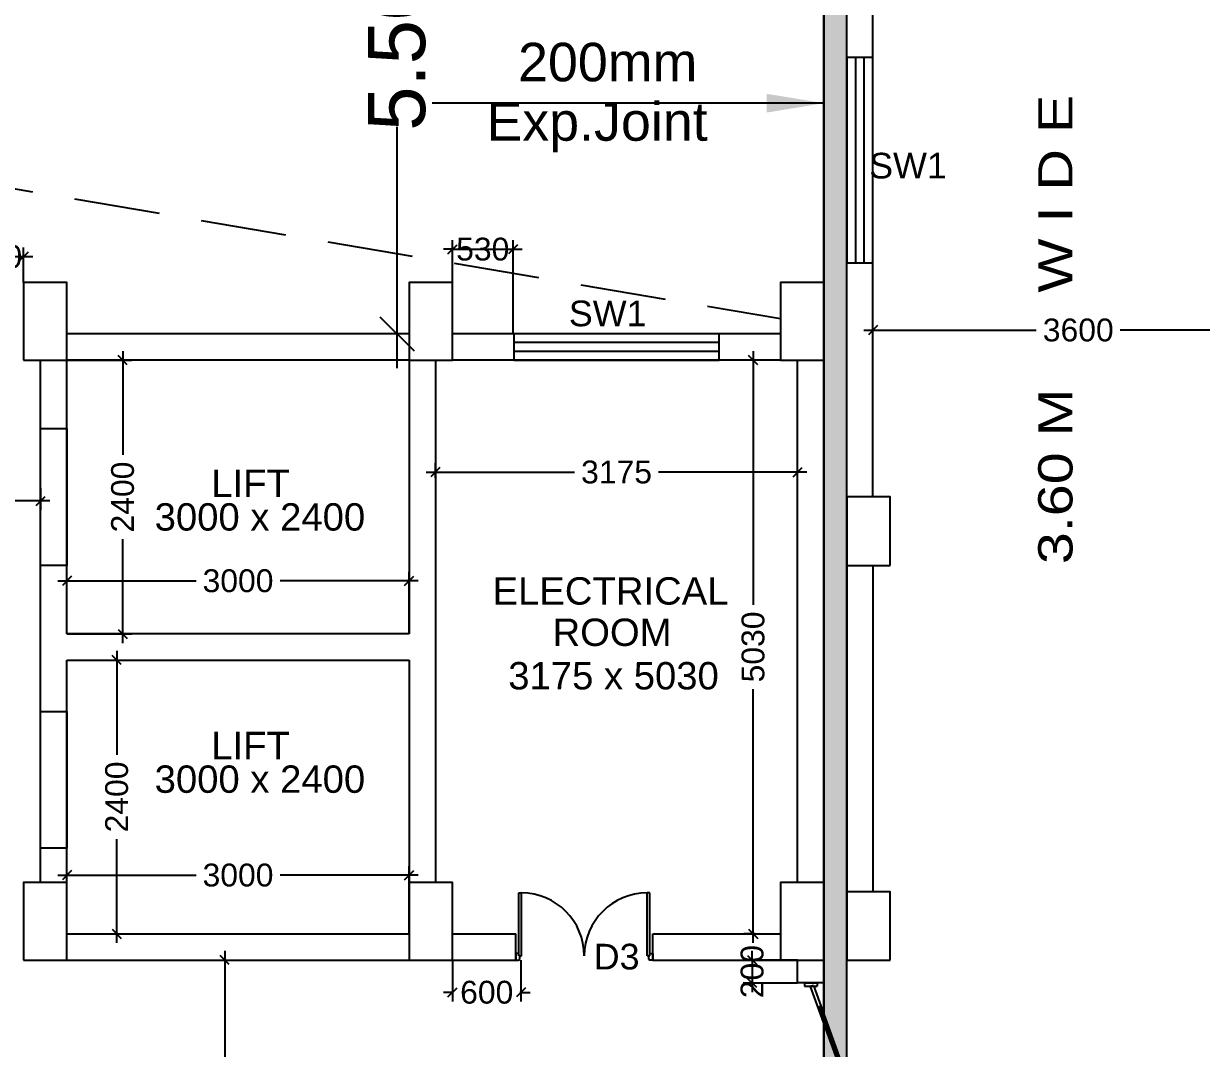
# Model space of a CAD drawing. Extents: x 7620542 to 7843793, y -6476226 to -6093835.
# Drawn here: x 7709334 to 7719659, y -6363305 to -6354321 of the extents above; entities that cross this region are included whole.
import ezdxf
from ezdxf.enums import TextEntityAlignment as Align

# ---------------------------------------------------------------- set-up
doc = ezdxf.new("R2010")
doc.units = 0
doc.header["$LTSCALE"] = 600
doc.header["$MEASUREMENT"] = 0
doc.header["$PDMODE"] = 35
doc.linetypes.add('HIDDEN', pattern=[0.375, 0.25, -0.125])
doc.linetypes.add('HIDDEN2', pattern=[0.1875, 0.125, -0.0625])
doc.layers.get('0').update_dxf_attribs({"linetype": 'CONTINUOUS'})
doc.layers.get('Defpoints').update_dxf_attribs({"linetype": 'CONTINUOUS'})
for name, color, linetype in [('DIMEN', 5, 'CONTINUOUS'), ('DOOR', 32, 'CONTINUOUS'), ('Duct', 8, 'CONTINUOUS'), ('Exp.Joint', 104, 'CONTINUOUS'), ('Fire Door', 10, 'CONTINUOUS'), ('joinery', 7, 'CONTINUOUS'), ('LA-column', 3, 'CONTINUOUS'), ('Room Dim', 1, 'CONTINUOUS'), ('TEXT', 6, 'CONTINUOUS'), ('TXT', 6, 'CONTINUOUS'), ('Walls', 7, 'CONTINUOUS'), ('WIN', 151, 'CONTINUOUS'), ('Working Dim', 5, 'CONTINUOUS')]:
    doc.layers.add(name, color=color, linetype=linetype)
doc.styles.add('ari', font='arial.ttf')
doc.styles.add('ARIAL', font='arial.ttf')
doc.styles.add('ROMANS', font='romans.shx')
doc.styles.get("Standard").update_dxf_attribs({"font": 'romans.shx'})
doc.dimstyles.new('int. dim', dxfattribs={"dimtxt": 450, "dimasz": 80, "dimexe": 80, "dimexo": 0, "dimgap": 70, "dimtad": 0, "dimdec": 0, "dimzin": 12, "dimdsep": 46, "dimtxsty": 'ari', "dimblk": 'OBLIQUE', "dimcen": 2, "dimdle": 80, "dimclrd": 256, "dimclre": 256, "dimclrt": 6, "dimadec": 0, "dimazin": 0, "dimtfac": 1, "dimtdec": 0, "dimtix": 1, "dimtmove": 2, "dimatfit": 3, "dimfxl": 1, "dimtolj": 1, "dimtzin": 0, "dimlwd": -1, "dimlwe": -1, "dimarcsym": 0})
doc.dimstyles.new('LA-Footing-dim', dxfattribs={"dimtxt": 300, "dimasz": 5, "dimexe": 25, "dimexo": 25, "dimgap": 5, "dimtad": 1, "dimdec": 0, "dimzin": 0, "dimdsep": 46, "dimtxsty": 'ROMANS', "dimblk": 'DOT', "dimcen": 0.09, "dimdle": 50, "dimclrd": 5, "dimclre": 5, "dimclrt": 6, "dimadec": 0, "dimazin": 0, "dimtfac": 1, "dimtdec": 0, "dimtix": 1, "dimtofl": 0, "dimtmove": 0, "dimatfit": 3, "dimfxl": 1, "dimtolj": 1, "dimtzin": 0, "dimarcsym": 0})
doc.dimstyles.new('STANDARD$0', dxfattribs={"dimscale": 0, "dimtxt": 150, "dimasz": 125, "dimexe": 0.75, "dimexo": 1, "dimgap": 25, "dimtad": 1, "dimdec": 0, "dimdsep": 46, "dimtxsty": 'Standard', "dimblk1": 'DOT', "dimblk2": 'DOT', "dimsah": 1, "dimcen": 2.5, "dimclrd": 1, "dimclre": 1, "dimclrt": 3, "dimadec": 0, "dimazin": 0, "dimtfac": 1, "dimtdec": 0, "dimtmove": 0, "dimatfit": 3, "dimldrblk": 'DOT', "dimfxl": 1, "dimtolj": 1, "dimtzin": 0, "dimarcsym": 0})

# ---------------------------------------------------------------- blocks, each defined once
blk = doc.blocks.new('_Oblique')
at = {"color": 0, "linetype": 'ByBlock', "lineweight": -2}
blk.add_line((-0.5, -0.5), (0.5, 0.5), dxfattribs=at)
blk = doc.blocks.new('*D467')
at = {"layer": 'Defpoints', "color": 0, "transparency": 16777216}
for p in [(7720379, -6357008), (7716779, -6357057, -4), (7720379, -6357057, -6)]:
    blk.add_point(p, dxfattribs=at)
at = {"layer": 'Working Dim', "transparency": 16777216}
for p, q in [((7716779, -6357057), (7716779, -6356928)), ((7720379, -6357057), (7720379, -6356928)), ((7716699, -6357008), (7718211, -6357008)), ((7720459, -6357008), (7718947, -6357008))]:
    blk.add_line(p, q, dxfattribs=at)
at = {"layer": 'Working Dim', "transparency": 16777216, "xscale": 80, "yscale": 80, "zscale": 80, "rotation": 180}
blk.add_blockref('_Oblique', (7716779, -6357008), dxfattribs=at)
at = {"layer": 'Working Dim', "transparency": 16777216, "xscale": 80, "yscale": 80, "zscale": 80}
blk.add_blockref('_Oblique', (7720379, -6357008), dxfattribs=at)
at = {"layer": 'Working Dim', "color": 6, "transparency": 16777216, "insert": (7718579, -6357008), "char_height": 200, "attachment_point": 5, "style": 'ari'}
blk.add_mtext('\\A1;3600', dxfattribs=at)
blk = doc.blocks.new('A$C15456D16')
at = {"layer": 'Fire Door'}
for p, q in [((969, -4), (56, 329)), ((969, -4), (56, 329)), ((969, -4), (56, 329)), ((979, 23), (65, 355)), ((979, 23), (65, 355)), ((979, 23), (65, 355)), ((248, 289), (238, 262)), ((248, 289), (238, 262)), ((248, 289), (238, 262)), ((791, 76), (243, 276)), ((791, 76), (243, 276)), ((791, 76), (243, 276)), ((-1000, 56), (-972, 56)), ((-1000, -56), (-1000, 56)), ((-1000, 56), (-972, 56)), ((-1000, -56), (-1000, 56)), ((-1000, 56), (-972, 56)), ((-1000, -56), (-1000, 56)), ((-979, -23), (-969, 4)), ((-979, -23), (-969, 4)), ((-979, -23), (-969, 4)), ((-972, -56), (-972, 56)), ((-972, -56), (-972, 56)), ((-972, -56), (-972, 56)), ((-969, 4), (-56, -329)), ((-969, 4), (-56, -329)), ((-969, 4), (-56, -329)), ((796, 89), (786, 63)), ((796, 89), (786, 63)), ((796, 89), (786, 63)), ((979, 23), (969, -4)), ((979, 23), (969, -4)), ((979, 23), (969, -4)), ((1000, 56), (972, 56)), ((972, -56), (972, 56)), ((1000, 56), (972, 56)), ((972, -56), (972, 56)), ((1000, 56), (972, 56)), ((972, -56), (972, 56)), ((1000, -56), (1000, 56)), ((1000, -56), (1000, 56)), ((1000, -56), (1000, 56)), ((-1000, -56), (-972, -56)), ((-1000, -56), (-972, -56)), ((-1000, -56), (-972, -56)), ((-979, -23), (-65, -355)), ((-979, -23), (-65, -355)), ((-979, -23), (-65, -355)), ((-796, -89), (-786, -63)), ((-796, -89), (-786, -63)), ((-796, -89), (-786, -63)), ((-791, -76), (-243, -276)), ((-791, -76), (-243, -276)), ((-791, -76), (-243, -276)), ((1000, -56), (972, -56)), ((1000, -56), (972, -56)), ((1000, -56), (972, -56)), ((-238, -262), (-248, -289)), ((-238, -262), (-248, -289)), ((-238, -262), (-248, -289))]:
    blk.add_line(p, q, dxfattribs=at)
at = {"layer": 'Fire Door', "extrusion": (0, 0, -1)}
for centre, major_axis, start_param, end_param in [((-1000, 0), (-1000, 0), 2.617886, 3.665084), ((-1000, 0), (-1000, 0), 2.617886, 3.665084), ((-1000, 0), (-1000, 0), 2.617886, 3.665084), ((1000, 0), (1000, 0), 2.618102, 3.665299), ((1000, 0), (1000, 0), 2.618102, 3.665299), ((1000, 0), (1000, 0), 2.618102, 3.665299)]:
    blk.add_ellipse(centre, major_axis=major_axis, ratio=1, start_param=start_param, end_param=end_param, dxfattribs=at)
blk = doc.blocks.new('Z$W@#1275')
at = {"layer": 'DOOR'}
for p, q in [((73, 1500), (0, 1500)), ((0, 1500), (0, 1467)), ((0, 1467), (2, 1467)), ((11, 1456), (11, 1458)), ((11, 1456), (47, 1456)), ((47, 1467), (736, 1467)), ((47, 1467), (47, 1439)), ((47, 1456), (47, 1467)), ((47, 1467), (73, 1467)), ((47, 1439), (736, 1439)), ((73, 1467), (73, 1500)), ((736, 1467), (736, 1439)), ((0, 33), (2, 33)), ((0, 0), (0, 33)), ((73, 0), (0, 0)), ((11, 44), (11, 42)), ((11, 44), (47, 44)), ((47, 61), (736, 61)), ((47, 33), (47, 61)), ((47, 44), (47, 33)), ((47, 33), (736, 33)), ((47, 33), (73, 33)), ((73, 33), (73, 0)), ((736, 33), (736, 61))]:
    blk.add_line(p, q, dxfattribs=at)
for centre, start, end in [((11, 1467), 180, 270), ((11, 33), 90, 180)]:
    blk.add_arc(centre, 9.13, start, end, dxfattribs=at)
at = {"layer": 'DOOR', "color": 145}
for centre, start, end in [((47, 1439), 270, 0), ((47, 61), 0, 90)]:
    blk.add_arc(centre, 689, start, end, dxfattribs=at)
blk = doc.blocks.new('*D252')
at = {"layer": 'Defpoints', "color": 0, "transparency": 16777216}
for p in [(7706484, -6358393, 5), (7709484, -6358393, 5), (7709484, -6358505)]:
    blk.add_point(p, dxfattribs=at)
at = {"layer": 'Working Dim', "transparency": 16777216}
for p, q in [((7706484, -6358393), (7706484, -6358585)), ((7709484, -6358393), (7709484, -6358585)), ((7706404, -6358505), (7707616, -6358505)), ((7709564, -6358505), (7708352, -6358505))]:
    blk.add_line(p, q, dxfattribs=at)
at = {"layer": 'Working Dim', "transparency": 16777216, "xscale": 80, "yscale": 80, "zscale": 80, "rotation": 180}
blk.add_blockref('_Oblique', (7706484, -6358505), dxfattribs=at)
at = {"layer": 'Working Dim', "transparency": 16777216, "xscale": 80, "yscale": 80, "zscale": 80}
blk.add_blockref('_Oblique', (7709484, -6358505), dxfattribs=at)
at = {"layer": 'Working Dim', "color": 6, "transparency": 16777216, "insert": (7707984, -6358505), "char_height": 200, "attachment_point": 5, "style": 'ari'}
blk.add_mtext('\\A1;3000', dxfattribs=at)
blk = doc.blocks.new('*D254')
at = {"layer": 'Defpoints', "color": 0, "transparency": 16777216}
for p in [(7709714, -6361786), (7709714, -6362300, 5), (7712714, -6362300, 5)]:
    blk.add_point(p, dxfattribs=at)
at = {"layer": 'Working Dim', "transparency": 16777216}
for p, q in [((7709634, -6361786), (7710846, -6361786)), ((7709714, -6362300), (7709714, -6361706)), ((7712794, -6361786), (7711582, -6361786)), ((7712714, -6362300), (7712714, -6361706))]:
    blk.add_line(p, q, dxfattribs=at)
at = {"layer": 'Working Dim', "transparency": 16777216, "xscale": 80, "yscale": 80, "zscale": 80, "rotation": 180}
blk.add_blockref('_Oblique', (7709714, -6361786), dxfattribs=at)
at = {"layer": 'Working Dim', "transparency": 16777216, "xscale": 80, "yscale": 80, "zscale": 80}
blk.add_blockref('_Oblique', (7712714, -6361786), dxfattribs=at)
at = {"layer": 'Working Dim', "color": 6, "transparency": 16777216, "insert": (7711214, -6361786), "char_height": 200, "attachment_point": 5, "style": 'ari'}
blk.add_mtext('\\A1;3000', dxfattribs=at)
blk = doc.blocks.new('*D255')
at = {"layer": 'Defpoints', "color": 0, "transparency": 16777216}
for p in [(7709714, -6359206), (7709714, -6359671, 5), (7712714, -6359671, 5)]:
    blk.add_point(p, dxfattribs=at)
at = {"layer": 'Working Dim', "transparency": 16777216}
for p, q in [((7709634, -6359206), (7710846, -6359206)), ((7709714, -6359671), (7709714, -6359126)), ((7712794, -6359206), (7711582, -6359206)), ((7712714, -6359671), (7712714, -6359126))]:
    blk.add_line(p, q, dxfattribs=at)
at = {"layer": 'Working Dim', "transparency": 16777216, "xscale": 80, "yscale": 80, "zscale": 80, "rotation": 180}
blk.add_blockref('_Oblique', (7709714, -6359206), dxfattribs=at)
at = {"layer": 'Working Dim', "transparency": 16777216, "xscale": 80, "yscale": 80, "zscale": 80}
blk.add_blockref('_Oblique', (7712714, -6359206), dxfattribs=at)
at = {"layer": 'Working Dim', "color": 6, "transparency": 16777216, "insert": (7711214, -6359206), "char_height": 200, "attachment_point": 5, "style": 'ari'}
blk.add_mtext('\\A1;3000', dxfattribs=at)
blk = doc.blocks.new('*D256')
at = {"layer": 'Defpoints', "color": 0, "transparency": 16777216}
for p in [(7709714, -6357271, 5), (7709714, -6359671, 5), (7710203, -6359671)]:
    blk.add_point(p, dxfattribs=at)
at = {"layer": 'Working Dim', "transparency": 16777216}
for p, q in [((7710203, -6357191), (7710203, -6358101)), ((7709714, -6357271), (7710283, -6357271)), ((7710203, -6359751), (7710203, -6358841)), ((7709714, -6359671), (7710283, -6359671))]:
    blk.add_line(p, q, dxfattribs=at)
at = {"layer": 'Working Dim', "transparency": 16777216, "xscale": 80, "yscale": 80, "zscale": 80}
for p, rotation in [((7710203, -6357271), 90), ((7710203, -6359671), 270)]:
    blk.add_blockref('_Oblique', p, dxfattribs=dict(at, rotation=rotation))
at = {"layer": 'Working Dim', "color": 6, "transparency": 16777216, "insert": (7710203, -6358471), "char_height": 200, "attachment_point": 5, "rotation": 90, "style": 'ari'}
blk.add_mtext('\\A1;2400', dxfattribs=at)
blk = doc.blocks.new('*D257')
at = {"layer": 'Defpoints', "color": 0, "transparency": 16777216}
for p in [(7709714, -6359900, 5), (7709959, -6362300, 5), (7710151, -6362300)]:
    blk.add_point(p, dxfattribs=at)
at = {"layer": 'Working Dim', "transparency": 16777216}
for p, q in [((7710151, -6359820), (7710151, -6360730)), ((7709714, -6359900), (7710231, -6359900)), ((7710151, -6362380), (7710151, -6361470)), ((7709959, -6362300), (7710231, -6362300))]:
    blk.add_line(p, q, dxfattribs=at)
at = {"layer": 'Working Dim', "transparency": 16777216, "xscale": 80, "yscale": 80, "zscale": 80}
for p, rotation in [((7710151, -6359900), 90), ((7710151, -6362300), 270)]:
    blk.add_blockref('_Oblique', p, dxfattribs=dict(at, rotation=rotation))
at = {"layer": 'Working Dim', "color": 6, "transparency": 16777216, "insert": (7710151, -6361100), "char_height": 200, "attachment_point": 5, "rotation": 90, "style": 'ari'}
blk.add_mtext('\\A1;2400', dxfattribs=at)
blk = doc.blocks.new('*D429')
at = {"layer": 'Defpoints', "color": 0, "transparency": 16777216}
for p in [(7710734, -6362530, 5), (7710734, -6366915, 5), (7711097, -6366915)]:
    blk.add_point(p, dxfattribs=at)
at = {"layer": 'Working Dim', "transparency": 16777216}
for p, q in [((7711097, -6362450), (7711097, -6364350)), ((7710734, -6362530), (7711177, -6362530)), ((7711097, -6366995), (7711097, -6365096)), ((7710734, -6366915), (7711177, -6366915))]:
    blk.add_line(p, q, dxfattribs=at)
at = {"layer": 'Working Dim', "transparency": 16777216, "xscale": 80, "yscale": 80, "zscale": 80}
for p, rotation in [((7711097, -6362530), 90), ((7711097, -6366915), 270)]:
    blk.add_blockref('_Oblique', p, dxfattribs=dict(at, rotation=rotation))
at = {"layer": 'Working Dim', "color": 6, "transparency": 16777216, "insert": (7711097, -6364723), "char_height": 200, "attachment_point": 5, "rotation": 90, "style": 'ari'}
blk.add_mtext('\\A1;4385', dxfattribs=at)
blk = doc.blocks.new('*D847')
at = {"layer": 'Defpoints', "color": 0, "transparency": 16777216}
for p in [(7712608, -6351540), (7712679, -6351540, -2), (7712679, -6357040, -7)]:
    blk.add_point(p, dxfattribs=at)
at = {"layer": 'DIMEN', "color": 8, "transparency": 16777216}
for p, q in [((7712608, -6351240), (7712608, -6353355)), ((7712679, -6351540), (7712308, -6351540)), ((7712608, -6357340), (7712608, -6355225)), ((7712679, -6357040), (7712308, -6357040))]:
    blk.add_line(p, q, dxfattribs=at)
at = {"layer": 'DIMEN', "color": 8, "transparency": 16777216, "xscale": 300, "yscale": 300, "zscale": 300}
for p, rotation in [((7712608, -6351540), 90), ((7712608, -6357040), 270)]:
    blk.add_blockref('_Oblique', p, dxfattribs=dict(at, rotation=rotation))
at = {"layer": 'DIMEN', "color": 7, "transparency": 16777216, "insert": (7712608, -6354290), "char_height": 500, "attachment_point": 5, "rotation": 90, "style": 'ari'}
blk.add_mtext('\\A1;5.50m', dxfattribs=at)
blk = doc.blocks.new('_Dot')
at = {"layer": 'WIN', "color": 0, "linetype": 'ByBlock', "lineweight": -2}
blk.add_line((-0.5, 0), (-1, 0), dxfattribs=at)
at = {"layer": 'WIN', "color": 0, "linetype": 'ByBlock', "const_width": 0.5}
blk.add_lwpolyline([(-0.25, 0, 1), (0.25, 0, 1)], format="xyb", close=True, dxfattribs=at)
blk = doc.blocks.new('*D1668')
at = {"layer": 'Defpoints', "color": 0, "transparency": 16777216}
for p in [(7709334, -6356364), (7709334, -6356591, 8), (7708844, -6357041)]:
    blk.add_point(p, dxfattribs=at)
at = {"layer": 'Working Dim', "transparency": 16777216}
for p, q in [((7708844, -6357041), (7708844, -6356284)), ((7709334, -6356591), (7709334, -6356284)), ((7708844, -6356364), (7708764, -6356364)), ((7708844, -6356364), (7709334, -6356364)), ((7709334, -6356364), (7709414, -6356364))]:
    blk.add_line(p, q, dxfattribs=at)
at = {"layer": 'Working Dim', "transparency": 16777216, "xscale": 80, "yscale": 80, "zscale": 80}
blk.add_blockref('_Oblique', (7708844, -6356364), dxfattribs=at)
at = {"layer": 'Working Dim', "transparency": 16777216, "xscale": 80, "yscale": 80, "zscale": 80, "rotation": 180}
blk.add_blockref('_Oblique', (7709334, -6356364), dxfattribs=at)
at = {"layer": 'Working Dim', "color": 6, "transparency": 16777216, "insert": (7709089, -6356364), "char_height": 200, "attachment_point": 5, "style": 'ari'}
blk.add_mtext('\\A1;490', dxfattribs=at)
blk = doc.blocks.new('*D1669')
at = {"layer": 'Defpoints', "color": 0, "transparency": 16777216}
for p in [(7713625, -6356299), (7713094, -6357041), (7713625, -6357041)]:
    blk.add_point(p, dxfattribs=at)
at = {"layer": 'Working Dim', "transparency": 16777216}
for p, q in [((7713094, -6357041), (7713094, -6356219)), ((7713625, -6357041), (7713625, -6356219)), ((7713094, -6356299), (7713014, -6356299)), ((7713094, -6356299), (7713625, -6356299)), ((7713625, -6356299), (7713705, -6356299))]:
    blk.add_line(p, q, dxfattribs=at)
at = {"layer": 'Working Dim', "transparency": 16777216, "xscale": 80, "yscale": 80, "zscale": 80}
blk.add_blockref('_Oblique', (7713094, -6356299), dxfattribs=at)
at = {"layer": 'Working Dim', "transparency": 16777216, "xscale": 80, "yscale": 80, "zscale": 80, "rotation": 180}
blk.add_blockref('_Oblique', (7713625, -6356299), dxfattribs=at)
at = {"layer": 'Working Dim', "color": 6, "transparency": 16777216, "insert": (7713359, -6356299), "char_height": 200, "attachment_point": 5, "style": 'ari'}
blk.add_mtext('\\A1;530', dxfattribs=at)
blk = doc.blocks.new('*D1677')
at = {"layer": 'Defpoints', "color": 0, "transparency": 16777216}
for p in [(7713094, -6362530), (7713694, -6362530), (7713694, -6362813)]:
    blk.add_point(p, dxfattribs=at)
at = {"layer": 'Working Dim', "transparency": 16777216}
for p, q in [((7713094, -6362530), (7713094, -6362893)), ((7713694, -6362530), (7713694, -6362893)), ((7713094, -6362813), (7713014, -6362813)), ((7713094, -6362813), (7713103, -6362813)), ((7713694, -6362813), (7713685, -6362813)), ((7713694, -6362813), (7713774, -6362813))]:
    blk.add_line(p, q, dxfattribs=at)
at = {"layer": 'Working Dim', "transparency": 16777216, "xscale": 80, "yscale": 80, "zscale": 80}
blk.add_blockref('_Oblique', (7713094, -6362813), dxfattribs=at)
at = {"layer": 'Working Dim', "transparency": 16777216, "xscale": 80, "yscale": 80, "zscale": 80, "rotation": 180}
blk.add_blockref('_Oblique', (7713694, -6362813), dxfattribs=at)
at = {"layer": 'Working Dim', "color": 6, "transparency": 16777216, "insert": (7713394, -6362813), "char_height": 200, "attachment_point": 5, "style": 'ari'}
blk.add_mtext('\\A1;600', dxfattribs=at)
blk = doc.blocks.new('*D1679')
at = {"layer": 'Defpoints', "color": 0, "transparency": 16777216}
for p in [(7716119, -6362530), (7715721, -6362731), (7716119, -6362731)]:
    blk.add_point(p, dxfattribs=at)
at = {"layer": 'Working Dim', "transparency": 16777216}
for p, q in [((7715721, -6362530), (7715721, -6362450)), ((7716119, -6362530), (7715641, -6362530)), ((7715721, -6362530), (7715721, -6362731)), ((7716119, -6362731), (7715641, -6362731)), ((7715721, -6362731), (7715721, -6362811))]:
    blk.add_line(p, q, dxfattribs=at)
at = {"layer": 'Working Dim', "transparency": 16777216, "xscale": 80, "yscale": 80, "zscale": 80}
for p, rotation in [((7715721, -6362530), 270), ((7715721, -6362731), 90)]:
    blk.add_blockref('_Oblique', p, dxfattribs=dict(at, rotation=rotation))
at = {"layer": 'Working Dim', "color": 6, "transparency": 16777216, "insert": (7715721, -6362631), "char_height": 200, "attachment_point": 5, "rotation": 90, "style": 'ari'}
blk.add_mtext('\\A1;200', dxfattribs=at)
blk = doc.blocks.new('*D1680')
at = {"layer": 'Defpoints', "color": 0, "transparency": 16777216}
for p in [(7716119, -6358253), (7712944, -6358304), (7716119, -6358304)]:
    blk.add_point(p, dxfattribs=at)
at = {"layer": 'Working Dim', "transparency": 16777216}
for p, q in [((7712944, -6358304), (7712944, -6358173)), ((7716119, -6358304), (7716119, -6358173)), ((7712864, -6358253), (7714162, -6358253)), ((7716199, -6358253), (7714901, -6358253))]:
    blk.add_line(p, q, dxfattribs=at)
at = {"layer": 'Working Dim', "transparency": 16777216, "xscale": 80, "yscale": 80, "zscale": 80, "rotation": 180}
blk.add_blockref('_Oblique', (7712944, -6358253), dxfattribs=at)
at = {"layer": 'Working Dim', "transparency": 16777216, "xscale": 80, "yscale": 80, "zscale": 80}
blk.add_blockref('_Oblique', (7716119, -6358253), dxfattribs=at)
at = {"layer": 'Working Dim', "color": 6, "transparency": 16777216, "insert": (7714532, -6358253), "char_height": 200, "attachment_point": 5, "style": 'ari'}
blk.add_mtext('\\A1;3175', dxfattribs=at)
blk = doc.blocks.new('*D1681')
at = {"layer": 'Defpoints', "color": 0, "transparency": 16777216}
for p in [(7715729, -6357271), (7715747, -6357271), (7715747, -6362300)]:
    blk.add_point(p, dxfattribs=at)
at = {"layer": 'Working Dim', "transparency": 16777216}
for p, q in [((7715729, -6357191), (7715729, -6359417)), ((7715747, -6357271), (7715649, -6357271)), ((7715729, -6362380), (7715729, -6360154)), ((7715747, -6362300), (7715649, -6362300))]:
    blk.add_line(p, q, dxfattribs=at)
at = {"layer": 'Working Dim', "transparency": 16777216, "xscale": 80, "yscale": 80, "zscale": 80}
for p, rotation in [((7715729, -6357271), 90), ((7715729, -6362300), 270)]:
    blk.add_blockref('_Oblique', p, dxfattribs=dict(at, rotation=rotation))
at = {"layer": 'Working Dim', "color": 6, "transparency": 16777216, "insert": (7715729, -6359785), "char_height": 200, "attachment_point": 5, "rotation": 90, "style": 'ari'}
blk.add_mtext('\\A1;5030', dxfattribs=at)

msp = doc.modelspace()

# ---------------------------------------------------------------- hatches: boundary and pattern name
at = {"layer": 'Exp.Joint', "linetype": 'HIDDEN'}
msp.add_hatch(color=256, dxfattribs=at).paths.add_polyline_path([(7716549.14, -6334493.662), (7716349.14, -6334493.662), (7716349.14, -6455862.509), (7716549.14, -6455862.509)])

# ---------------------------------------------------------------- linework, layer by layer
at = {"layer": 'DOOR', "linetype": 'Continuous', "elevation": -14.83}
for points in [[(7709714.064, -6357870.587), (7709714.064, -6359070.587), (7709484.064, -6359070.587), (7709484.064, -6357870.587)], [(7709714.064, -6360350.392), (7709714.064, -6361550.392), (7709484.064, -6361550.392), (7709484.064, -6360350.392)]]:
    msp.add_lwpolyline(points, close=True, dxfattribs=at)
at = {"layer": 'Duct', "color": 8, "linetype": 'HIDDEN2', "ltscale": 10}
msp.add_line((7686489.054, -6351910.436, -14.83), (7715969.054, -6356906.506, -14.83), dxfattribs=at)
at = {"layer": 'Exp.Joint', "linetype": 'HIDDEN', "const_width": 20, "elevation": -11195.81}
msp.add_lwpolyline([(7716549.14, -6334493.662), (7716349.14, -6334493.662), (7716349.14, -6455862.509), (7716549.14, -6455862.509)], close=True, dxfattribs=at)
at = {"layer": 'LA-column', "color": 2}
for points, elevation in [([(7709334.158, -6357270.899), (7709714.158, -6357270.899), (7709714.158, -6356590.899), (7709334.158, -6356590.899)], -12.089), ([(7712714.069, -6357270.899), (7713094.069, -6357270.899), (7713094.069, -6356590.899), (7712714.069, -6356590.899)], -12.089), ([(7715969.144, -6357270.899), (7716349.144, -6357270.899), (7716349.144, -6356590.899), (7715969.144, -6356590.899)], -12.089), ([(7716929.144, -6359070.454), (7716929.144, -6358470.454), (7716549.144, -6358470.454), (7716549.144, -6359070.454)], -14.83), ([(7709334.154, -6362530.454), (7709714.154, -6362530.454), (7709714.154, -6361850.454), (7709334.154, -6361850.454)], -9.699), ([(7712714.066, -6362530.454), (7713094.066, -6362530.454), (7713094.066, -6361850.454), (7712714.066, -6361850.454)], -11.41), ([(7715969.142, -6362530.454), (7716349.142, -6362530.454), (7716349.142, -6361850.454), (7715969.142, -6361850.454)], -14.83), ([(7716929.145, -6362530.454), (7716929.145, -6361930.454), (7716549.145, -6361930.454), (7716549.145, -6362530.454)], -13.799)]:
    msp.add_lwpolyline(points, close=True, dxfattribs=dict(at, elevation=elevation))
at = {"layer": 'Walls', "linetype": 'Continuous'}
for p, q in [((7716549.144, -6358470.458, -14.83), (7716549.144, -6351540.429, -14.83)), ((7716779.144, -6358470.458, -14.83), (7716779.144, -6351540.429, -14.83)), ((7712713.979, -6357040.903, -14.83), (7709714.064, -6357040.904, -14.83)), ((7715969.054, -6357040.903, -14.83), (7713094.069, -6357040.903, -14.83)), ((7709484.064, -6361850.458, -14.83), (7709484.064, -6357270.672, -14.83)), ((7709714.064, -6359670.501, -14.83), (7709714.064, -6357270.732, -14.83)), ((7712713.979, -6357270.732, -14.83), (7709714.064, -6357270.732, -14.83)), ((7712713.979, -6357270.732, -14.83), (7712713.979, -6359670.501, -14.83)), ((7712943.979, -6357270.672, -14.83), (7712943.979, -6361850.458, -14.83)), ((7715969.054, -6357270.732, -14.83), (7713094.069, -6357270.732, -14.83)), ((7716119.141, -6361850.436, -14.83), (7716119.054, -6357270.899, -14.83)), ((7716349.142, -6361850.436, -14.83), (7716349.054, -6357270.899, -14.83)), ((7716549.145, -6359070.436, -14.83), (7716549.145, -6361930.436, -14.83)), ((7716779.145, -6359070.436, -14.83), (7716779.145, -6361930.436, -14.83)), ((7712713.979, -6359670.501, -14.83), (7709714.064, -6359670.501, -14.83)), ((7709714.064, -6359900.33, -14.83), (7712713.979, -6359900.33, -14.83)), ((7709714.064, -6361850.458, -14.83), (7709714.064, -6359900.33, -14.83)), ((7712713.979, -6359900.33, -14.83), (7712713.979, -6361850.458, -14.83)), ((7709714.064, -6362300.098, -14.83), (7712713.979, -6362300.098, -14.83)), ((7713093.979, -6362300.098, -14.83), (7713648.968, -6362300.098, -14.83)), ((7713648.968, -6362530.458, -14.83), (7713648.968, -6362300.098, -14.83)), ((7714848.968, -6362300.098, -14.83), (7715969.142, -6362300.098, -14.83)), ((7714848.968, -6362530.458, -14.83), (7714848.968, -6362300.098, -14.83)), ((7709714.154, -6362530.458, -14.83), (7712714.066, -6362530.458, -14.83)), ((7713093.979, -6362530.458, -14.83), (7713648.968, -6362530.458, -14.83)), ((7714848.968, -6362530.458, -14.83), (7715969.142, -6362530.458, -14.83)), ((7716119.051, -6362730.564, -14.83), (7716119.051, -6362530.458, -14.83)), ((7716349.051, -6362730.564, -14.83), (7716349.051, -6362530.458, -14.83)), ((7716349.051, -6362730.564, -14.83), (7716119.051, -6362730.564, -14.83))]:
    msp.add_line(p, q, dxfattribs=at)
at = {"layer": 'WIN', "linetype": 'Continuous', "elevation": -14.83}
for points in [[(7716549.144, -6356418.132), (7716779.144, -6356418.132), (7716779.144, -6354618.132), (7716549.144, -6354618.132)], [(7716626.144, -6356418.132), (7716702.144, -6356418.132), (7716702.144, -6354618.132), (7716626.144, -6354618.132)], [(7713631.561, -6357040.732), (7713631.561, -6357270.732), (7715431.561, -6357270.732), (7715431.561, -6357040.732)], [(7713631.561, -6357117.732), (7713631.561, -6357193.732), (7715431.561, -6357193.732), (7715431.561, -6357117.732)]]:
    msp.add_lwpolyline(points, close=True, dxfattribs=at)

# ---------------------------------------------------------------- block references
at = {"layer": 'DOOR', "xscale": 0.8000117540359497, "yscale": 0.8000117540359497, "zscale": 0.8000117540359497, "rotation": 90}
msp.add_blockref('Z$W@#1275', (7714848.968, -6362530.458, -14.83), dxfattribs=at)
at = {"layer": 'Fire Door', "color": 3, "lineweight": 0, "xscale": -1, "rotation": 270}
msp.add_blockref('A$C15456D16', (7716234.051, -6363730.564, -14.83), dxfattribs=at)

# ---------------------------------------------------------------- texts
at = {"layer": 'Exp.Joint', "color": 7, "style": 'ARIAL'}
for s, p in [('200mm', (7714454.535, -6354826.832, 3.105)), ('Exp.Joint', (7714361.153, -6355347.841, 3.105))]:
    msp.add_text(s, height=337.5, dxfattribs=at).set_placement(p, align=Align.CENTER)
at = {"layer": 'joinery', "style": 'ari'}
for s, p in [('SW1', (7717086.706, -6355678.605, -14.83)), ('SW1', (7714454.433, -6356973.84, -14.83)), ('D3', (7714532.806, -6362612.225, -14.83))]:
    msp.add_text(s, height=225, dxfattribs=at).set_placement(p, align=Align.CENTER)
at = {"layer": 'Room Dim', "style": 'ARIAL'}
for s, p in [('3000 x 2400', (7711405.869, -6358765.298, -14.83)), ('3175 x 5030', (7714505.574, -6360157.462, -14.83)), ('3000 x 2400', (7711405.869, -6361063.789, -14.83))]:
    msp.add_text(s, height=240, dxfattribs=at).set_placement(p, align=Align.CENTER)
at = {"layer": 'TEXT', "color": 7, "style": 'ARIAL'}
for s, p in [('LIFT', (7711323.693, -6358470.613, -14.83)), ('ELECTRICAL', (7714478.975, -6359414.125, -14.83)), ('ROOM', (7714492.563, -6359776.259, -14.83)), ('LIFT', (7711323.693, -6360769.104, -14.83))]:
    msp.add_text(s, height=240, dxfattribs=at).set_placement(p, align=Align.CENTER)
at = {"layer": 'TXT', "color": 7, "style": 'ARIAL', "width": 1.2}
msp.add_text('3.60 M      W I D E      C O R R I D O R', height=300.52174, rotation=90, dxfattribs=at).set_placement((7718528.61, -6354721.246, -14.83), align=Align.CENTER)

# ---------------------------------------------------------------- dimensions: what is measured, and where the dimension line sits
at = {"layer": 'DIMEN'}
dim = msp.add_linear_dim(base=(7712607.867, -6351540.369, -9.699), p1=(7712678.832, -6357039.888, -16.246), p2=(7712678.921, -6351540.369, -11.845), angle=90, dimstyle='STANDARD$0', override={"dimscale": 1, "dimtxt": 500, "dimasz": 300, "dimexe": 300, "dimexo": 0, "dimgap": 1, "dimtad": 0, "dimdec": 2, "dimlfac": 0.001, "dimzin": 0, "dimpost": 'm', "dimtxsty": 'ari', "dimblk1": 'Oblique', "dimblk2": 'Oblique', "dimcen": 0, "dimdle": 300, "dimclrd": 8, "dimclre": 8, "dimclrt": 7, "dimadec": 2, "dimtdec": 2, "dimtmove": 2, "dimfxl": 0.75, "dimfrac": 1, "dimlwd": 65535, "dimlwe": 65535}, dxfattribs=at)
dim.commit()
dim.dimension.update_dxf_attribs({"geometry": '*D847', "text_midpoint": (7712607.867, -6354290.128, -9.699)})
at = {"layer": 'Working Dim'}
for base, p1, p2, override, picture, middle in [((7713624.561, -6356298.55, -19.962), (7713094.069, -6357040.903, -19.962), (7713624.561, -6357040.732, -19.962), {"dimtxt": 200, "dimarcsym": 1}, '*D1669', (7713359.315, -6356298.55, -19.962)), ((7709334.158, -6356364.113, -19.962), (7708844.048, -6357040.904, -19.962), (7709334.158, -6356590.899, -12.089), {"dimtxt": 200, "dimarcsym": 1}, '*D1668', (7709089.103, -6356364.113, -19.962)), ((7720378.968, -6357007.734, -9.659), (7716779.144, -6357056.851, -13.759), (7720378.968, -6357056.851, -15.17), {"dimtxt": 200}, '*D467', (7718579.056, -6357007.734, -9.659)), ((7716119.074, -6358252.925, -14.83), (7712943.979, -6358303.908, -14.83), (7716119.074, -6358303.847, -14.83), {"dimtxt": 200, "dimarcsym": 1}, '*D1680', (7714531.526, -6358252.925, -14.83)), ((7709484.064, -6358505.489, -14.83), (7706484.053, -6358392.801, -9.699), (7709484.064, -6358392.801, -9.699), {"dimtxt": 200}, '*D252', (7707984.059, -6358505.489, -14.83)), ((7709714.064, -6359205.502, -14.83), (7712713.979, -6359670.501, -9.699), (7709714.064, -6359670.501, -9.699), {"dimtxt": 200}, '*D255', (7711214.021, -6359205.502, -14.83)), ((7709714.064, -6361786.178, -14.83), (7712713.979, -6362300.098, -9.699), (7709714.064, -6362300.098, -9.699), {"dimtxt": 200}, '*D254', (7711214.021, -6361786.178, -14.83)), ((7713693.968, -6362812.562, -19.962), (7713093.979, -6362530.458, -19.962), (7713693.968, -6362530.458, -19.962), {"dimtxt": 200, "dimarcsym": 1}, '*D1677', (7713393.973, -6362812.562, -19.962))]:
    dim = msp.add_linear_dim(base=base, p1=p1, p2=p2, dimstyle='int. dim', override=override, dxfattribs=at)
    dim.commit()
    dim.dimension.update_dxf_attribs({"geometry": picture, "text_midpoint": middle})
for base, p1, p2, override, picture, middle in [((7710202.982, -6359670.501, -14.83), (7709714.064, -6357270.732, -9.699), (7709714.064, -6359670.501, -9.699), {"dimtxt": 200}, '*D256', (7710202.982, -6358470.617, -14.83)), ((7710151.286, -6362300.098, -14.83), (7709714.064, -6359900.33, -9.699), (7709959.193, -6362300.098, -9.699), {"dimtxt": 200}, '*D257', (7710151.286, -6361100.214, -14.83)), ((7715720.943, -6362730.564, -14.83), (7716119.051, -6362530.454, -14.83), (7716119.051, -6362730.564, -14.83), {"dimtxt": 200, "dimarcsym": 1}, '*D1679', (7715720.943, -6362630.509, -14.83)), ((7711096.905, -6366915.441, -14.83), (7710734.373, -6362530.458, -9.699), (7710734.347, -6366915.441, -9.699), {"dimtxt": 200}, '*D429', (7711096.905, -6364722.95, -14.83))]:
    dim = msp.add_linear_dim(base=base, p1=p1, p2=p2, angle=90, dimstyle='int. dim', override=override, dxfattribs=at)
    dim.commit()
    dim.dimension.update_dxf_attribs({"geometry": picture, "text_midpoint": middle})
dim = msp.add_linear_dim(base=(7715728.843, -6357270.732, -14.83), p1=(7715747.287, -6362300.098, -14.83), p2=(7715747.287, -6357270.732, -14.83), angle=90, text='5030', dimstyle='int. dim', override={"dimtxt": 200, "dimarcsym": 1}, dxfattribs=at)
dim.commit()
dim.dimension.update_dxf_attribs({"geometry": '*D1681', "text_midpoint": (7715728.843, -6359785.415, -14.83)})

# ---------------------------------------------------------------- leaders
at = {"layer": 'Exp.Joint'}
msp.add_leader([(7716349.14, -6355018.539, 3.086), (7712916.365, -6355018.539, 3.086)], dimstyle='LA-Footing-dim', override={"dimasz": 500, "dimgap": 5, "dimtad": 0}, dxfattribs=at)

doc.saveas('drawing.dxf')
